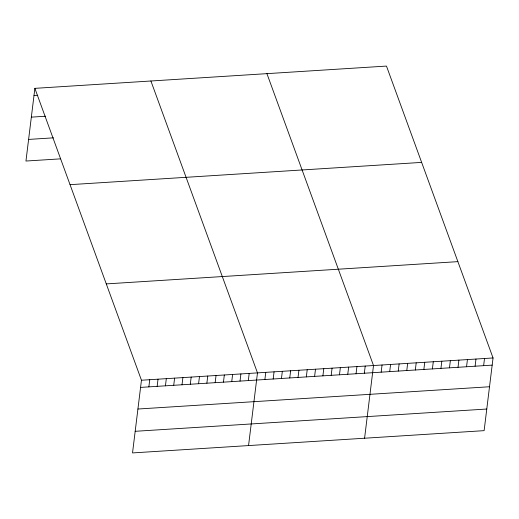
<?xml version="1.0" encoding="UTF-8"?>
<svg xmlns="http://www.w3.org/2000/svg" width="519" height="519" viewBox="0 0 519 519"><rect width="100%" height="100%" fill="white"/><g stroke="black" fill="none" stroke-linecap="round" stroke-linejoin="round"><path stroke-width="0.78" d="M34.877 88.347L141.453 380.232L132.527 452.925L484.123 430.653L493.05 357.961L386.473 66.075L34.877 88.347L25.95 161.039L60.606 158.846M148.862 386.876L149.744 379.707M157.147 386.35L158.029 379.181M165.438 385.825L166.314 378.656M173.722 385.306L174.605 378.13M182.013 384.78L182.889 377.605M190.298 384.255L191.18 377.079M198.589 383.729L199.465 376.554M206.873 383.204L207.756 376.035M215.164 382.678L216.04 375.509M223.449 382.153L224.331 374.984M231.74 381.627L232.616 374.459M240.025 381.102L240.907 373.933M248.316 380.576L249.191 373.408M248.556 445.574L257.482 372.882L150.906 80.996M264.885 379.525L265.767 372.357M273.176 379L274.058 371.831M281.46 378.481L282.342 371.306M289.751 377.955L290.634 370.78M298.036 377.43L298.918 370.255M306.327 376.904L307.209 369.736M314.611 376.379L315.494 369.21M322.902 375.853L323.785 368.685M331.187 375.328L332.069 368.159M339.478 374.802L340.354 367.634M347.762 374.277L348.645 367.108M356.053 373.751L356.929 366.583M364.338 373.226L365.22 366.057M364.585 438.224L373.505 365.532L266.928 73.646M381.167 372.162L382.049 364.993M389.704 371.623L390.586 364.448M398.242 371.079L399.124 363.91M406.779 370.54L407.662 363.371M415.323 370.002L416.199 362.826M423.861 369.457L424.743 362.288M432.398 368.918L433.281 361.749M440.936 368.38L441.818 361.205M449.473 367.835L450.356 360.666M458.018 367.296L458.893 360.121M466.555 366.751L467.431 359.583M475.093 366.213L475.975 359.044M483.63 365.674L484.512 358.499M33.995 95.515L37.764 95.275M31.341 117.138L45.653 116.23M28.603 139.416L53.47 137.84M70.046 184.667L421.642 162.395M106.285 283.906L457.881 261.641M141.453 380.232L493.05 357.961M140.571 387.401L492.168 365.129M137.918 409.024L489.514 386.752M135.18 431.302L486.777 409.03"/></g></svg>
